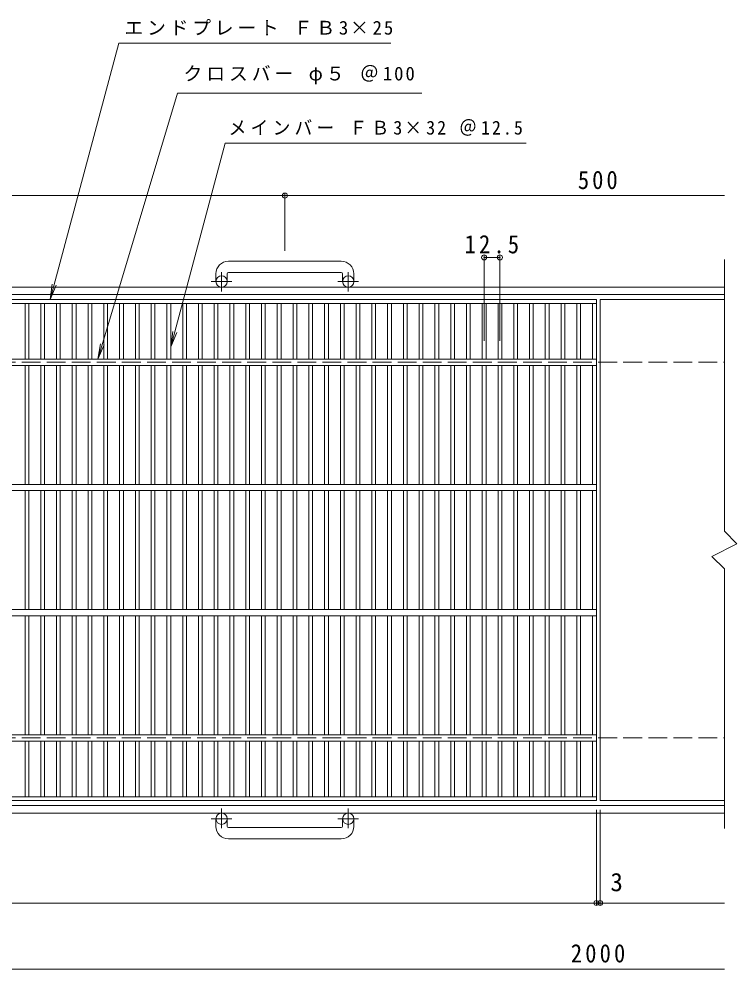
# Model space of a CAD drawing. Units: millimetres, scale not verified. Extents: x -878 to 881, y -687 to 549.
# Drawn here: x -304 to 269, y -210 to 549 of the extents above; entities that cross this region are included whole.
import ezdxf
from ezdxf.enums import TextEntityAlignment as Align

# ---------------------------------------------------------------- set-up
doc = ezdxf.new("R2010")
doc.units = ezdxf.units.MM
doc.header["$LTSCALE"] = 5
doc.header["$PDMODE"] = 32
doc.header["$PDSIZE"] = 4
doc.linetypes.add('CHAIN1', pattern=[8, 5, -1, 1, -1])
doc.linetypes.add('DASHED3', pattern=[4, 3, -1])
for name, color, linetype, lineweight in [('A-1_ピット', 2, 'Continuous', 9), ('A-2_蓋', 3, 'Continuous', 9), ('A-4_寸法', 7, 'Continuous', 9)]:
    doc.layers.add(name, color=color, linetype=linetype, lineweight=lineweight)
doc.styles.add('ＭＳ ゴシック', font='')
doc.styles.get('ＭＳ ゴシック').set_extended_font_data('MS Gothic')

msp = doc.modelspace()

# ---------------------------------------------------------------- linework, layer by layer
at = {"layer": 'A-1_ピット'}
for p, q in [((259.356, 357.099), (259.356, 139.933)), ((-46.351, 355.533), (-136.351, 355.533)), ((-146.351, 345.532), (-146.351, 339.433)), ((-137.352, 345.532), (-137.352, 339.433)), ((-136.352, 346.533), (-46.351, 346.533)), ((-45.351, 345.532), (-45.351, 339.433)), ((-36.352, 345.532), (-36.352, 339.433)), ((-841.351, 334.933), (259.356, 334.933)), ((-841.351, 328.933), (259.356, 328.933)), ((259.356, 109.933), (259.356, -97.472)), ((259.356, -79.067), (-841.351, -79.067)), ((259.356, -85.067), (-841.351, -85.067)), ((-146.351, -95.667), (-146.351, -89.567)), ((-137.352, -95.667), (-137.352, -89.567)), ((-45.351, -95.667), (-45.351, -89.567)), ((-36.352, -95.667), (-36.352, -89.567)), ((-136.352, -96.667), (-46.351, -96.667)), ((-46.351, -105.667), (-136.351, -105.667))]:
    msp.add_line(p, q, dxfattribs=at)
at = {"layer": 'A-1_ピット', "linetype": 'CHAIN1'}
for p, q in [((-141.851, 331.325), (-141.851, 346.923)), ((-40.852, 331.325), (-40.852, 346.923)), ((-133.689, 339.433), (-150.096, 339.433)), ((-32.688, 339.433), (-49.096, 339.433)), ((-141.851, -81.46), (-141.851, -97.058)), ((-40.852, -81.46), (-40.852, -97.058)), ((-133.689, -89.567), (-150.096, -89.567)), ((-32.688, -89.567), (-49.096, -89.567))]:
    msp.add_line(p, q, dxfattribs=at)
at = {"layer": 'A-1_ピット', "linetype": 'DASHED3'}
for p, q in [((-841.351, 274.933), (259.356, 274.933)), ((-841.351, -25.068), (259.356, -25.068))]:
    msp.add_line(p, q, dxfattribs=at)
at = {"layer": 'A-1_ピット'}
msp.add_lwpolyline([(259.356, 139.933), (269.356, 129.933), (249.356, 119.933), (259.356, 109.933)], dxfattribs=at)
for centre in [(-141.851, 339.433), (-40.852, 339.433), (-141.851, -89.567), (-40.852, -89.567)]:
    msp.add_circle(centre, 4.5, dxfattribs=at)
for centre, radius, start, end in [((-136.351, 345.532), 10, 90, 180), ((-46.351, 345.532), 10, 0, 90), ((-136.352, 345.532), 1, 90, 180), ((-46.351, 345.532), 1, 0, 90), ((-136.351, -95.667), 10, 180, 270), ((-136.352, -95.667), 1, 180, 270), ((-46.351, -95.667), 10, 270, 0), ((-46.351, -95.667), 1, 270, 0)]:
    msp.add_arc(centre, radius, start, end, dxfattribs=at)
at = {"layer": 'A-2_蓋'}
for p, q in [((-839.851, 324.933), (157.149, 324.933)), ((-839.851, 321.933), (157.149, 321.933)), ((-298.723, 277.432), (-298.723, 321.932)), ((-295.723, 277.432), (-295.723, 321.932)), ((-286.143, 277.432), (-286.143, 321.932)), ((-283.142, 277.432), (-283.142, 321.932)), ((-273.562, 277.432), (-273.562, 321.932)), ((-270.562, 277.432), (-270.562, 321.932)), ((-260.982, 277.432), (-260.982, 321.932)), ((-257.981, 277.432), (-257.981, 321.932)), ((-248.401, 277.432), (-248.401, 321.932)), ((-245.401, 277.432), (-245.401, 321.932)), ((-235.82, 277.432), (-235.82, 321.932)), ((-232.82, 277.432), (-232.82, 321.932)), ((-223.24, 277.432), (-223.24, 321.932)), ((-220.239, 277.432), (-220.239, 321.932)), ((-210.659, 277.432), (-210.659, 321.932)), ((-207.659, 277.432), (-207.659, 321.932)), ((-198.079, 277.432), (-198.079, 321.932)), ((-195.078, 277.432), (-195.078, 321.932)), ((-185.498, 277.432), (-185.498, 321.932)), ((-182.498, 277.432), (-182.498, 321.932)), ((-172.918, 277.432), (-172.918, 321.932)), ((-169.917, 277.432), (-169.917, 321.932)), ((-160.337, 277.432), (-160.337, 321.932)), ((-157.336, 277.432), (-157.336, 321.932)), ((-147.756, 277.432), (-147.756, 321.932)), ((-144.756, 277.432), (-144.756, 321.932)), ((-135.176, 277.432), (-135.176, 321.932)), ((-132.175, 277.432), (-132.175, 321.932)), ((-122.595, 277.432), (-122.595, 321.932)), ((-119.595, 277.432), (-119.595, 321.932)), ((-110.015, 277.432), (-110.015, 321.932)), ((-107.014, 277.432), (-107.014, 321.932)), ((-97.434, 277.432), (-97.434, 321.932)), ((-94.434, 277.432), (-94.434, 321.932)), ((-84.853, 277.432), (-84.853, 321.932)), ((-81.853, 277.432), (-81.853, 321.932)), ((-72.273, 277.432), (-72.273, 321.932)), ((-69.272, 277.432), (-69.272, 321.932)), ((-59.692, 277.432), (-59.692, 321.932)), ((-56.692, 277.432), (-56.692, 321.932)), ((-47.112, 277.432), (-47.112, 321.932)), ((-44.111, 277.432), (-44.111, 321.932)), ((-34.531, 277.432), (-34.531, 321.932)), ((-31.531, 277.432), (-31.531, 321.932)), ((-21.951, 277.432), (-21.951, 321.932)), ((-18.95, 277.432), (-18.95, 321.932)), ((-9.37, 277.432), (-9.37, 321.932)), ((-6.369, 277.432), (-6.369, 321.932)), ((3.211, 277.432), (3.211, 321.932)), ((6.211, 277.432), (6.211, 321.932)), ((15.791, 277.432), (15.791, 321.932)), ((18.792, 277.432), (18.792, 321.932)), ((28.372, 277.432), (28.372, 321.932)), ((31.372, 277.432), (31.372, 321.932)), ((40.952, 277.432), (40.952, 321.932)), ((43.953, 277.432), (43.953, 321.932)), ((53.533, 277.432), (53.533, 321.932)), ((56.533, 277.432), (56.533, 321.932)), ((66.114, 277.432), (66.114, 321.932)), ((69.114, 277.432), (69.114, 321.932)), ((78.694, 277.432), (78.694, 321.932)), ((81.695, 277.432), (81.695, 321.932)), ((91.275, 277.432), (91.275, 321.932)), ((94.275, 277.432), (94.275, 321.932)), ((103.855, 277.432), (103.855, 321.932)), ((106.856, 277.432), (106.856, 321.932)), ((116.436, 277.432), (116.436, 321.932)), ((119.436, 277.432), (119.436, 321.932)), ((129.016, 277.432), (129.016, 321.932)), ((132.017, 277.432), (132.017, 321.932)), ((141.597, 277.432), (141.597, 321.932)), ((144.598, 277.432), (144.598, 321.932)), ((154.15, 277.432), (154.15, 321.932)), ((157.149, 324.933), (157.149, -75.067)), ((160.149, 324.933), (160.149, -75.067)), ((160.149, 324.933), (259.356, 324.933)), ((-839.851, 277.432), (157.149, 277.432)), ((-839.851, 272.432), (157.149, 272.432)), ((-298.723, 177.433), (-298.723, 272.432)), ((-295.723, 177.433), (-295.723, 272.432)), ((-286.143, 177.433), (-286.143, 272.432)), ((-283.142, 177.433), (-283.142, 272.432)), ((-273.562, 177.433), (-273.562, 272.432)), ((-270.562, 177.433), (-270.562, 272.432)), ((-260.982, 177.433), (-260.982, 272.432)), ((-257.981, 177.433), (-257.981, 272.432)), ((-248.401, 177.433), (-248.401, 272.432)), ((-245.401, 177.433), (-245.401, 272.432)), ((-235.82, 177.433), (-235.82, 272.432)), ((-232.82, 177.433), (-232.82, 272.432)), ((-223.24, 177.433), (-223.24, 272.432)), ((-220.239, 177.433), (-220.239, 272.432)), ((-210.659, 177.433), (-210.659, 272.432)), ((-207.659, 177.433), (-207.659, 272.432)), ((-198.079, 177.433), (-198.079, 272.432)), ((-195.078, 177.433), (-195.078, 272.432)), ((-185.498, 177.433), (-185.498, 272.432)), ((-182.498, 177.433), (-182.498, 272.432)), ((-172.918, 177.433), (-172.918, 272.432)), ((-169.917, 177.433), (-169.917, 272.432)), ((-160.337, 177.433), (-160.337, 272.432)), ((-157.336, 177.433), (-157.336, 272.432)), ((-147.756, 177.433), (-147.756, 272.432)), ((-144.756, 177.433), (-144.756, 272.432)), ((-135.176, 177.433), (-135.176, 272.432)), ((-132.175, 177.433), (-132.175, 272.432)), ((-122.595, 177.433), (-122.595, 272.432)), ((-119.595, 177.433), (-119.595, 272.432)), ((-110.015, 177.433), (-110.015, 272.432)), ((-107.014, 177.433), (-107.014, 272.432)), ((-97.434, 177.433), (-97.434, 272.432)), ((-94.434, 177.433), (-94.434, 272.432)), ((-84.853, 177.433), (-84.853, 272.432)), ((-81.853, 177.433), (-81.853, 272.432)), ((-72.273, 177.433), (-72.273, 272.432)), ((-69.272, 177.433), (-69.272, 272.432)), ((-59.692, 177.433), (-59.692, 272.432)), ((-56.692, 177.433), (-56.692, 272.432)), ((-47.112, 177.433), (-47.112, 272.432)), ((-44.111, 177.433), (-44.111, 272.432)), ((-34.531, 177.433), (-34.531, 272.432)), ((-31.531, 177.433), (-31.531, 272.432)), ((-21.951, 177.433), (-21.951, 272.432)), ((-18.95, 177.433), (-18.95, 272.432)), ((-9.37, 177.433), (-9.37, 272.432)), ((-6.369, 177.433), (-6.369, 272.432)), ((3.211, 177.433), (3.211, 272.432)), ((6.211, 177.433), (6.211, 272.432)), ((15.791, 177.433), (15.791, 272.432)), ((18.792, 177.433), (18.792, 272.432)), ((28.372, 177.433), (28.372, 272.432)), ((31.372, 177.433), (31.372, 272.432)), ((40.952, 177.433), (40.952, 272.432)), ((43.953, 177.433), (43.953, 272.432)), ((53.533, 177.433), (53.533, 272.432)), ((56.533, 177.433), (56.533, 272.432)), ((66.114, 177.433), (66.114, 272.432)), ((69.114, 177.433), (69.114, 272.432)), ((78.694, 177.433), (78.694, 272.432)), ((81.695, 177.433), (81.695, 272.432)), ((91.275, 177.433), (91.275, 272.432)), ((94.275, 177.433), (94.275, 272.432)), ((103.855, 177.433), (103.855, 272.432)), ((106.856, 177.433), (106.856, 272.432)), ((116.436, 177.433), (116.436, 272.432)), ((119.436, 177.433), (119.436, 272.432)), ((129.016, 177.433), (129.016, 272.432)), ((132.017, 177.433), (132.017, 272.432)), ((141.597, 177.433), (141.597, 272.432)), ((144.598, 177.433), (144.598, 272.432)), ((154.15, 177.433), (154.15, 272.432)), ((-839.851, 177.433), (157.149, 177.433)), ((-839.851, 172.433), (157.149, 172.433)), ((-298.723, 77.433), (-298.723, 172.433)), ((-295.723, 77.433), (-295.723, 172.433)), ((-286.143, 77.433), (-286.143, 172.433)), ((-283.142, 77.433), (-283.142, 172.433)), ((-273.562, 77.433), (-273.562, 172.433)), ((-270.562, 77.433), (-270.562, 172.433)), ((-260.982, 77.433), (-260.982, 172.433)), ((-257.981, 77.433), (-257.981, 172.433)), ((-248.401, 77.433), (-248.401, 172.433)), ((-245.401, 77.433), (-245.401, 172.433)), ((-235.82, 77.433), (-235.82, 172.433)), ((-232.82, 77.433), (-232.82, 172.433)), ((-223.24, 77.433), (-223.24, 172.433)), ((-220.239, 77.433), (-220.239, 172.433)), ((-210.659, 77.433), (-210.659, 172.433)), ((-207.659, 77.433), (-207.659, 172.433)), ((-198.079, 77.433), (-198.079, 172.433)), ((-195.078, 77.433), (-195.078, 172.433)), ((-185.498, 77.433), (-185.498, 172.433)), ((-182.498, 77.433), (-182.498, 172.433)), ((-172.918, 77.433), (-172.918, 172.433)), ((-169.917, 77.433), (-169.917, 172.433)), ((-160.337, 77.433), (-160.337, 172.433)), ((-157.336, 77.433), (-157.336, 172.433)), ((-147.756, 77.433), (-147.756, 172.433)), ((-144.756, 77.433), (-144.756, 172.433)), ((-135.176, 77.433), (-135.176, 172.433)), ((-132.175, 77.433), (-132.175, 172.433)), ((-122.595, 77.433), (-122.595, 172.433)), ((-119.595, 77.433), (-119.595, 172.433)), ((-110.015, 77.433), (-110.015, 172.433)), ((-107.014, 77.433), (-107.014, 172.433)), ((-97.434, 77.433), (-97.434, 172.433)), ((-94.434, 77.433), (-94.434, 172.433)), ((-84.853, 77.433), (-84.853, 172.433)), ((-81.853, 77.433), (-81.853, 172.433)), ((-72.273, 77.433), (-72.273, 172.433)), ((-69.272, 77.433), (-69.272, 172.433)), ((-59.692, 77.433), (-59.692, 172.433)), ((-56.692, 77.433), (-56.692, 172.433)), ((-47.112, 77.433), (-47.112, 172.433)), ((-44.111, 77.433), (-44.111, 172.433)), ((-34.531, 77.433), (-34.531, 172.433)), ((-31.531, 77.433), (-31.531, 172.433)), ((-21.951, 77.433), (-21.951, 172.433)), ((-18.95, 77.433), (-18.95, 172.433)), ((-9.37, 77.433), (-9.37, 172.433)), ((-6.369, 77.433), (-6.369, 172.433)), ((3.211, 77.433), (3.211, 172.433)), ((6.211, 77.433), (6.211, 172.433)), ((15.791, 77.433), (15.791, 172.433)), ((18.792, 77.433), (18.792, 172.433)), ((28.372, 77.433), (28.372, 172.433)), ((31.372, 77.433), (31.372, 172.433)), ((40.952, 77.433), (40.952, 172.433)), ((43.953, 77.433), (43.953, 172.433)), ((53.533, 77.433), (53.533, 172.433)), ((56.533, 77.433), (56.533, 172.433)), ((66.114, 77.433), (66.114, 172.433)), ((69.114, 77.433), (69.114, 172.433)), ((78.694, 77.433), (78.694, 172.433)), ((81.695, 77.433), (81.695, 172.433)), ((91.275, 77.433), (91.275, 172.433)), ((94.275, 77.433), (94.275, 172.433)), ((103.855, 77.433), (103.855, 172.433)), ((106.856, 77.433), (106.856, 172.433)), ((116.436, 77.433), (116.436, 172.433)), ((119.436, 77.433), (119.436, 172.433)), ((129.016, 77.433), (129.016, 172.433)), ((132.017, 77.433), (132.017, 172.433)), ((141.597, 77.433), (141.597, 172.433)), ((144.598, 77.433), (144.598, 172.433)), ((154.15, 77.433), (154.15, 172.433)), ((-839.851, 77.433), (157.149, 77.433)), ((-839.851, 72.433), (157.149, 72.433)), ((-298.723, 72.433), (-298.723, -22.567)), ((-295.723, 72.433), (-295.723, -22.567)), ((-286.143, 72.433), (-286.143, -22.567)), ((-283.142, 72.433), (-283.142, -22.567)), ((-273.562, 72.433), (-273.562, -22.567)), ((-270.562, 72.433), (-270.562, -22.567)), ((-260.982, 72.433), (-260.982, -22.567)), ((-257.981, 72.433), (-257.981, -22.567)), ((-248.401, 72.433), (-248.401, -22.567)), ((-245.401, 72.433), (-245.401, -22.567)), ((-235.82, 72.433), (-235.82, -22.567)), ((-232.82, 72.433), (-232.82, -22.567)), ((-223.24, 72.433), (-223.24, -22.567)), ((-220.239, 72.433), (-220.239, -22.567)), ((-210.659, 72.433), (-210.659, -22.567)), ((-207.659, 72.433), (-207.659, -22.567)), ((-198.079, 72.433), (-198.079, -22.567)), ((-195.078, 72.433), (-195.078, -22.567)), ((-185.498, 72.433), (-185.498, -22.567)), ((-182.498, 72.433), (-182.498, -22.567)), ((-172.918, 72.433), (-172.918, -22.567)), ((-169.917, 72.433), (-169.917, -22.567)), ((-160.337, 72.433), (-160.337, -22.567)), ((-157.336, 72.433), (-157.336, -22.567)), ((-147.756, 72.433), (-147.756, -22.567)), ((-144.756, 72.433), (-144.756, -22.567)), ((-135.176, 72.433), (-135.176, -22.567)), ((-132.175, 72.433), (-132.175, -22.567)), ((-122.595, 72.433), (-122.595, -22.567)), ((-119.595, 72.433), (-119.595, -22.567)), ((-110.015, 72.433), (-110.015, -22.567)), ((-107.014, 72.433), (-107.014, -22.567)), ((-97.434, 72.433), (-97.434, -22.567)), ((-94.434, 72.433), (-94.434, -22.567)), ((-84.853, 72.433), (-84.853, -22.567)), ((-81.853, 72.433), (-81.853, -22.567)), ((-72.273, 72.433), (-72.273, -22.567)), ((-69.272, 72.433), (-69.272, -22.567)), ((-59.692, 72.433), (-59.692, -22.567)), ((-56.692, 72.433), (-56.692, -22.567)), ((-47.112, 72.433), (-47.112, -22.567)), ((-44.111, 72.433), (-44.111, -22.567)), ((-34.531, 72.433), (-34.531, -22.567)), ((-31.531, 72.433), (-31.531, -22.567)), ((-21.951, 72.433), (-21.951, -22.567)), ((-18.95, 72.433), (-18.95, -22.567)), ((-9.37, 72.433), (-9.37, -22.567)), ((-6.369, 72.433), (-6.369, -22.567)), ((3.211, 72.433), (3.211, -22.567)), ((6.211, 72.433), (6.211, -22.567)), ((15.791, 72.433), (15.791, -22.567)), ((18.792, 72.433), (18.792, -22.567)), ((28.372, 72.433), (28.372, -22.567)), ((31.372, 72.433), (31.372, -22.567)), ((40.952, 72.433), (40.952, -22.567)), ((43.953, 72.433), (43.953, -22.567)), ((53.533, 72.433), (53.533, -22.567)), ((56.533, 72.433), (56.533, -22.567)), ((66.114, 72.433), (66.114, -22.567)), ((69.114, 72.433), (69.114, -22.567)), ((78.694, 72.433), (78.694, -22.567)), ((81.695, 72.433), (81.695, -22.567)), ((91.275, 72.433), (91.275, -22.567)), ((94.275, 72.433), (94.275, -22.567)), ((103.855, 72.433), (103.855, -22.567)), ((106.856, 72.433), (106.856, -22.567)), ((116.436, 72.433), (116.436, -22.567)), ((119.436, 72.433), (119.436, -22.567)), ((129.016, 72.433), (129.016, -22.567)), ((132.017, 72.433), (132.017, -22.567)), ((141.597, 72.433), (141.597, -22.567)), ((144.598, 72.433), (144.598, -22.567)), ((154.15, 72.433), (154.15, -22.567)), ((-839.851, -22.567), (157.149, -22.567)), ((-839.851, -27.567), (157.149, -27.567)), ((-298.723, -27.567), (-298.723, -72.067)), ((-295.723, -27.567), (-295.723, -72.067)), ((-286.143, -27.567), (-286.143, -72.067)), ((-283.142, -27.567), (-283.142, -72.067)), ((-273.562, -27.567), (-273.562, -72.067)), ((-270.562, -27.567), (-270.562, -72.067)), ((-260.982, -27.567), (-260.982, -72.067)), ((-257.981, -27.567), (-257.981, -72.067)), ((-248.401, -27.567), (-248.401, -72.067)), ((-245.401, -27.567), (-245.401, -72.067)), ((-235.82, -27.567), (-235.82, -72.067)), ((-232.82, -27.567), (-232.82, -72.067)), ((-223.24, -27.567), (-223.24, -72.067)), ((-220.239, -27.567), (-220.239, -72.067)), ((-210.659, -27.567), (-210.659, -72.067)), ((-207.659, -27.567), (-207.659, -72.067)), ((-198.079, -27.567), (-198.079, -72.067)), ((-195.078, -27.567), (-195.078, -72.067)), ((-185.498, -27.567), (-185.498, -72.067)), ((-182.498, -27.567), (-182.498, -72.067)), ((-172.918, -27.567), (-172.918, -72.067)), ((-169.917, -27.567), (-169.917, -72.067)), ((-160.337, -27.567), (-160.337, -72.067)), ((-157.336, -27.567), (-157.336, -72.067)), ((-147.756, -27.567), (-147.756, -72.067)), ((-144.756, -27.567), (-144.756, -72.067)), ((-135.176, -27.567), (-135.176, -72.067)), ((-132.175, -27.567), (-132.175, -72.067)), ((-122.595, -27.567), (-122.595, -72.067)), ((-119.595, -27.567), (-119.595, -72.067)), ((-110.015, -27.567), (-110.015, -72.067)), ((-107.014, -27.567), (-107.014, -72.067)), ((-97.434, -27.567), (-97.434, -72.067)), ((-94.434, -27.567), (-94.434, -72.067)), ((-84.853, -27.567), (-84.853, -72.067)), ((-81.853, -27.567), (-81.853, -72.067)), ((-72.273, -27.567), (-72.273, -72.067)), ((-69.272, -27.567), (-69.272, -72.067)), ((-59.692, -27.567), (-59.692, -72.067)), ((-56.692, -27.567), (-56.692, -72.067)), ((-47.112, -27.567), (-47.112, -72.067)), ((-44.111, -27.567), (-44.111, -72.067)), ((-34.531, -27.567), (-34.531, -72.067)), ((-31.531, -27.567), (-31.531, -72.067)), ((-21.951, -27.567), (-21.951, -72.067)), ((-18.95, -27.567), (-18.95, -72.067)), ((-9.37, -27.567), (-9.37, -72.067)), ((-6.369, -27.567), (-6.369, -72.067)), ((3.211, -27.567), (3.211, -72.067)), ((6.211, -27.567), (6.211, -72.067)), ((15.791, -27.567), (15.791, -72.067)), ((18.792, -27.567), (18.792, -72.067)), ((28.372, -27.567), (28.372, -72.067)), ((31.372, -27.567), (31.372, -72.067)), ((40.952, -27.567), (40.952, -72.067)), ((43.953, -27.567), (43.953, -72.067)), ((53.533, -27.567), (53.533, -72.067)), ((56.533, -27.567), (56.533, -72.067)), ((66.114, -27.567), (66.114, -72.067)), ((69.114, -27.567), (69.114, -72.067)), ((78.694, -27.567), (78.694, -72.067)), ((81.695, -27.567), (81.695, -72.067)), ((91.275, -27.567), (91.275, -72.067)), ((94.275, -27.567), (94.275, -72.067)), ((103.855, -27.567), (103.855, -72.067)), ((106.856, -27.567), (106.856, -72.067)), ((116.436, -27.567), (116.436, -72.067)), ((119.436, -27.567), (119.436, -72.067)), ((129.016, -27.567), (129.016, -72.067)), ((132.017, -27.567), (132.017, -72.067)), ((141.597, -27.567), (141.597, -72.067)), ((144.598, -27.567), (144.598, -72.067)), ((154.15, -27.567), (154.15, -72.067)), ((157.149, -72.067), (-839.851, -72.067)), ((157.149, -75.067), (-839.851, -75.067)), ((160.149, -75.067), (259.356, -75.067))]:
    msp.add_line(p, q, dxfattribs=at)
at = {"layer": 'A-4_寸法'}
for p, q in [((-841.351, 408.006), (259.356, 408.006)), ((-91.351, 364.026), (-91.351, 409.506)), ((67.614, 292.103), (67.614, 360.165)), ((67.614, 358.665), (80.194, 358.665)), ((80.194, 292.103), (80.194, 360.165)), ((-278.657, 324.933), (-277.026, 337.326)), ((-278.657, 324.933), (-273.874, 336.481)), ((-182.498, 287.182), (-180.866, 299.575)), ((-182.498, 287.182), (-177.714, 298.731)), ((-240.61, 277.432), (-238.618, 289.772)), ((-240.61, 277.432), (-235.492, 288.836)), ((157.149, -82.567), (157.149, -158.359)), ((160.149, -82.567), (160.149, -158.359)), ((-877.679, -156.859), (259.356, -156.859)), ((-841.351, -209.561), (259.356, -209.561))]:
    msp.add_line(p, q, dxfattribs=at)
for points in [[(-278.657, 324.933), (-223.77, 529.775), (-6.915, 529.775)], [(-240.61, 277.432), (-177.015, 489.775), (17.972, 489.775)], [(-182.498, 287.182), (-138.931, 449.775), (101.266, 449.775)]]:
    msp.add_lwpolyline(points, dxfattribs=at)
for p in [(-91.351, 408.006), (67.614, 358.665), (80.194, 358.665), (157.149, -156.859), (160.149, -156.859)]:
    msp.add_point(p, dxfattribs=at)

# ---------------------------------------------------------------- texts
at = {"layer": 'A-4_寸法', "color": 2, "style": 'ＭＳ ゴシック'}
msp.add_text('3', height=14.66, dxfattribs=at).set_placement((168.331, -151.859), align=Align.BOTTOM_LEFT)
at = {"layer": 'A-4_寸法', "char_height": 11, "attachment_point": 7, "style": 'ＭＳ ゴシック'}
for s, insert in [('\\T1.2;エンドプレート\\~ＦＢ3×25', (-219.347, 535.924)), ('\\T1.21;クロスバー\\~φ５\\~＠100', (-172.248, 496.971)), ('\\T1.23;\\W0.95;メインバー\\~ＦＢ3×32\\~＠12.5', (-136.325, 455.727))]:
    msp.add_mtext(s, dxfattribs=dict(at, insert=insert))
at = {"layer": 'A-4_寸法', "color": 2, "char_height": 14.66, "attachment_point": 7, "style": 'ＭＳ ゴシック'}
for s, insert in [('\\T1.27;\\W0.9;500', (142.399, 413.006)), ('\\T1.28;\\W0.9;12.5', (52.029, 361.665)), ('\\T1.28;\\W0.9;2000', (136.774, -204.561))]:
    msp.add_mtext(s, dxfattribs=dict(at, insert=insert))

doc.saveas('drawing.dxf')
